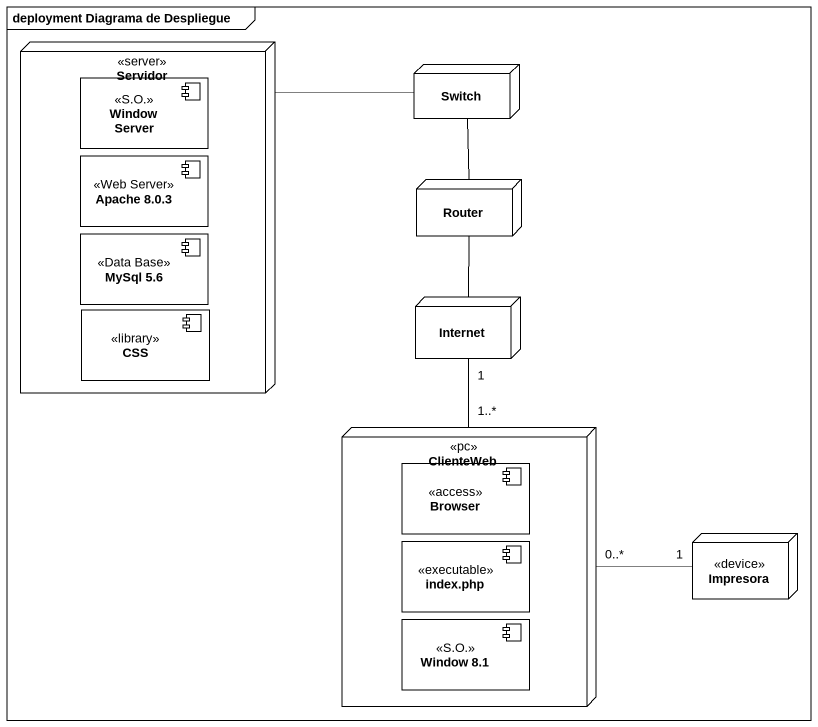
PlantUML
@startuml
mainframe deployment Diagrama de Despliegue
node Servidor <<server>> #FFFFFF {
  component "Window Server" as Window_Server <<S.O.>> #FFFFFF
  component "Apache 8.0.3" as Apache_8_0_3 <<Web Server>> #FFFFFF
  component "MySql 5.6" as MySql_5_6 <<Data Base>> #FFFFFF
  component CSS <<library>> #FFFFFF
}
node Switch #FFFFFF
node Router #FFFFFF
node Internet #FFFFFF
node ClienteWeb <<pc>> #FFFFFF {
  component Browser <<access>> #FFFFFF
  component "index.php" as index_php <<executable>> #FFFFFF
  component "Window 8.1" as Window_8_1 <<S.O.>> #FFFFFF
}
node Impresora <<device>> #FFFFFF
Servidor -right- Switch
Switch -- Router
Router -- Internet
Internet "1" -- "1..*" ClienteWeb
Impresora "1" -left- "0..*" ClienteWeb
@enduml
